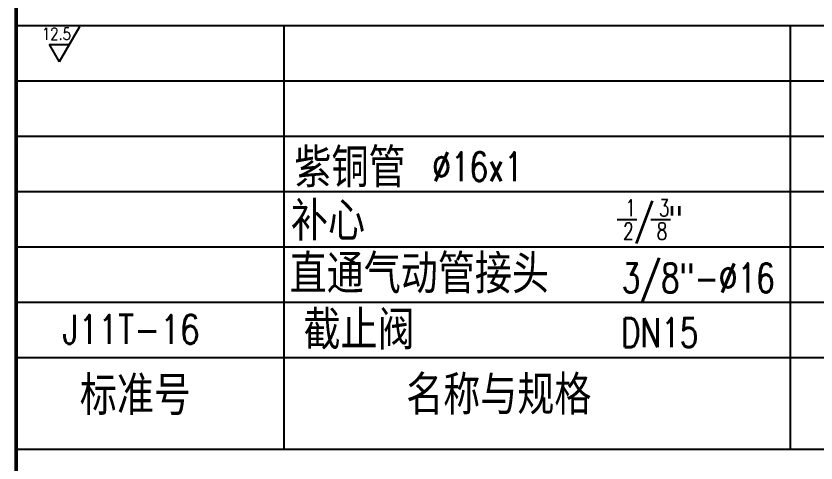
# Model space of a CAD drawing. Extents: x 50270 to 97790, y 5042 to 38642.
# Drawn here: x 82591 to 90308, y 9526 to 13838 of the extents above; entities that cross this region are included whole.
import ezdxf

# ---------------------------------------------------------------- set-up
doc = ezdxf.new("R2010")
doc.units = 0
doc.header["$LTSCALE"] = 800
doc.header["$MEASUREMENT"] = 0
doc.layers.add('SHI', color=7, linetype='CONTINUOUS', lineweight=50)
doc.layers.add('WEN', color=3, linetype='CONTINUOUS')
doc.layers.add('X1', color=4, linetype='CONTINUOUS')
doc.styles.add('HZ0', font='SIMPLEX.shx', dxfattribs={"width": 0.8, "height": 150, "bigfont": 'jd.shx'})
doc.styles.get("Standard").update_dxf_attribs({"font": 'simplex.shx', "width": 0.8, "height": 150, "bigfont": 'jd.shx'})

msp = doc.modelspace()

# ---------------------------------------------------------------- linework, layer by layer
at = {"layer": 'SHI'}
msp.add_line((82591.4, 8722.2), (82591.4, 17280.2), dxfattribs=at)
at = {"layer": 'WEN'}
for p, q in [((83203.7, 13733.7), (83008.1, 13395)), ((82910, 13564.9), (83008.1, 13395)), ((82910, 13564.9), (83106.2, 13564.9))]:
    msp.add_line(p, q, dxfattribs=at)
at = {"layer": 'WEN', "ltscale": 0.2}
for p, q in [((88390.6, 11875.7), (88580.9, 11875.7)), ((88714.8, 11875.7), (88905.1, 11875.7))]:
    msp.add_line(p, q, dxfattribs=at)
at = {"layer": 'X1'}
for p, q in [((82591.4, 13746.7), (96996.1, 13746.7)), ((82591.4, 13746.7), (96996.1, 13746.7)), ((85177.5, 9659.9), (85177.5, 13746.7)), ((90062.8, 9659.9), (90062.8, 13746.7)), ((82591.4, 13212.4), (96996.1, 13212.4)), ((82591.4, 12678), (96996.1, 12678)), ((82591.4, 12144.5), (96996.1, 12144.5)), ((82591.4, 11611), (96996.1, 11611)), ((82591.4, 11077.4), (96996.1, 11077.4)), ((82591.4, 11077.4), (96996.1, 11077.4)), ((82591.4, 10543.9), (96996.1, 10543.9)), ((82591.4, 10543.9), (96996.1, 10543.9)), ((82591.4, 9659.9), (96993.7, 9659.9))]:
    msp.add_line(p, q, dxfattribs=at)

# ---------------------------------------------------------------- texts
at = {"layer": 'WEN', "width": 0.8}
for s, height, p in [('12.5', 116.65, (82841.5, 13607.7)), ('J11T-16', 280.1, (83040.1, 10674.9))]:
    msp.add_text(s, height=height, dxfattribs=at).set_placement(p)
at = {"layer": 'WEN', "style": 'HZ0'}
for s, p in [('紫铜管', (85276.3, 12186.5)), ('补心', (85243.5, 11671.6)), ('直通气动管接头', (85230.6, 11161.6)), ('截止阀', (85364, 10620.2)), ('标准号', (83206.8, 9988.2)), ('名称与规格', (86354.8, 9993.6))]:
    msp.add_text(s, height=376.21, dxfattribs=at).set_placement(p)
at = {"layer": 'WEN', "style": 'HZ0', "width": 0.75}
for s, height, p in [('%%C16x1', 279.96, (86606.5, 12244.3)), ('1', 161.3, (88467.7, 11906.7)), ('/ "', 268.77, (88556.2, 11733.7)), ('3', 161.3, (88791.9, 11906.7)), ('2', 161.3, (88446.6, 11681.4)), ('8', 161.3, (88770.8, 11681.4)), ('3/8"-%%C16', 279.96, (88434.4, 11171.2)), ('DN15', 279.96, (88427, 10644.6))]:
    msp.add_text(s, height=height, dxfattribs=at).set_placement(p)

doc.saveas('drawing.dxf')
